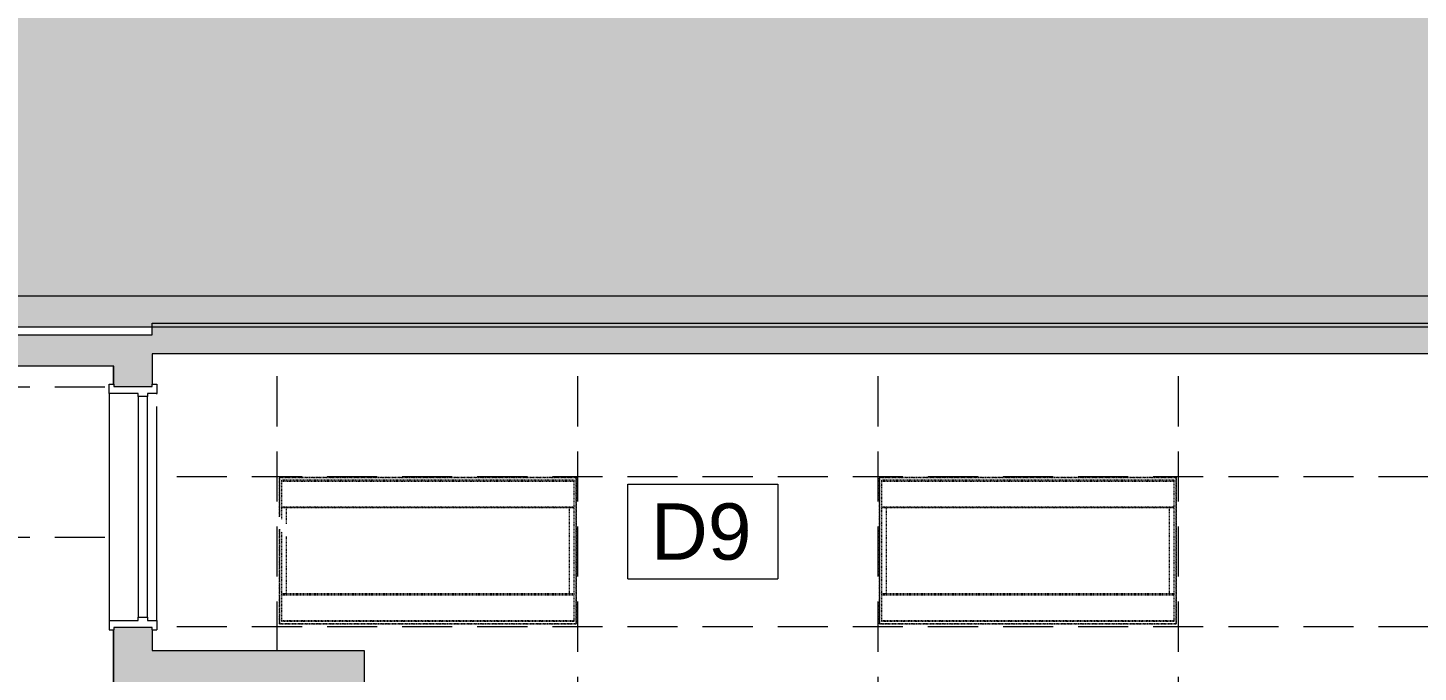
# Model space of a CAD drawing. Header units: inches. Extents: x 741 to 4565, y -315 to 887.
# Drawn here: x 2953.1 to 3175.2, y 51.6 to 154.6 of the extents above; entities that cross this region are included whole.
import ezdxf

# ---------------------------------------------------------------- set-up
doc = ezdxf.new("R2010")
doc.units = ezdxf.units.IN
doc.header["$MEASUREMENT"] = 0
doc.linetypes.add('Demolished', pattern=[0.1875, 0.125, -0.0625])
for name, color, linetype, lineweight in [('A-ANNO-KEYN', 231, 'Continuous', 9), ('A-CLNG', 13, 'Demolished', 9), ('A-CLNG-PATT', 13, 'Demolished', 9), ('A-DETL-MBND', 5, 'Continuous', 13), ('A-DOOR', 31, 'Continuous', 13), ('A-WALL-PATT', 111, 'Continuous', 13), ('E-LITE-EQPM', 33, 'Demolished', 9), ('I-WALL', 2, 'Continuous', 13)]:
    doc.layers.add(name, color=color, linetype=linetype, lineweight=lineweight)
doc.styles.add('Arial', font='arial.ttf', dxfattribs={"height": 9})

# ---------------------------------------------------------------- blocks, each defined once
blk = doc.blocks.new('Door - Single - Solid Door 36_ x 84_-7207624-FIRST FLOOR RCP DEMO')
at = {"layer": 'A-DOOR', "lineweight": 9}
for p, q in [((-15.63, 3.9), (-14.13, 3.9)), ((-15.63, 3.15), (-15.63, 3.9)), ((-15.26, 3.15), (-15.63, 3.15)), ((-15.26, -2.97), (-15.26, 3.15)), ((-14.13, 3.9), (-14.13, 2.4)), ((-14.01, 3.9), (-14.13, 3.9)), ((-14.13, 2.4), (-13.63, 2.4)), ((-13.63, 2.4), (-13.63, 0.9)), ((21.62, 2.4), (-13.63, 2.4)), ((22.12, 3.9), (-12.06, 3.9)), ((21.62, 0.9), (21.62, 2.4)), ((21.62, 2.4), (22.12, 2.4)), ((22.12, 2.4), (22.12, 3.9)), ((22.12, 3.9), (23.62, 3.9)), ((23.62, 3.15), (23.24, 3.15)), ((23.24, 3.15), (23.24, -2.97)), ((23.62, 3.15), (23.62, 3.9)), ((-13.63, 0.9), (-14.13, 0.9)), ((-14.13, 0.9), (-14.13, -3.72)), ((-13.63, 0.9), (21.62, 0.9)), ((22.12, 0.9), (21.62, 0.9)), ((22.12, -3.72), (22.12, 0.9)), ((-15.63, -3.72), (-15.63, -2.97)), ((-15.63, -2.97), (-15.26, -2.97)), ((-14.13, -3.72), (-15.63, -3.72)), ((-14.13, -3.72), (22.12, -3.72)), ((22.12, -3.72), (23.62, -3.72)), ((23.24, -2.97), (23.62, -2.97)), ((23.62, -3.72), (23.62, -2.97))]:
    blk.add_line(p, q, dxfattribs=at)
blk = doc.blocks.new('L-Recessed-Axis-Duo - 2 x 4-V12-FIRST FLOOR RCP DEMO')
at = {"layer": 'E-LITE-EQPM', "color": 7}
for p, q in [((-23.7, 11.7), (-23.7, -3.46)), ((23.7, 11.7), (-23.7, 11.7)), ((-23.37, 11.26), (-23.37, 11.27)), ((-23.37, 11.14), (-23.37, 11.26)), ((-23.37, 11.14), (23.38, 11.14)), ((23.32, 11.32), (-23.32, 11.32)), ((-23.32, 11.32), (-23.32, -3.08)), ((23.32, -11.32), (23.32, 11.32)), ((23.38, 11.27), (23.38, 11.26)), ((23.38, 11.26), (23.38, 11.14)), ((23.7, -11.7), (23.7, 11.7)), ((-23.32, 7.03), (23.32, 7.03)), ((-23.32, 7.02), (23.32, 7.02)), ((-23.32, 6.85), (23.32, 6.85)), ((-22.57, 6.86), (-22.57, -2.33)), ((22.57, -6.86), (22.57, 6.86)), ((-22.57, -4.28), (-22.57, -6.86)), ((-23.7, -5.41), (-23.7, -11.7)), ((-23.32, -5.03), (-23.32, -11.32)), ((23.32, -6.85), (-23.32, -6.85)), ((-23.32, -7.02), (23.32, -7.02)), ((-23.32, -7.03), (23.32, -7.03)), ((-23.7, -11.7), (23.7, -11.7)), ((-23.37, -11.26), (-23.37, -11.14)), ((-23.37, -11.14), (23.38, -11.14)), ((-23.37, -11.27), (-23.37, -11.26)), ((-23.32, -11.32), (23.32, -11.32)), ((23.38, -11.14), (23.38, -11.26)), ((23.38, -11.26), (23.38, -11.27))]:
    blk.add_line(p, q, dxfattribs=at)
for points, knots in [([(-23.64, 11.64), (-23.65, 11.65), (-23.65, 11.65), (-23.66, 11.66), (-23.67, 11.67), (-23.68, 11.68), (-23.68, 11.68), (-23.69, 11.69), (-23.69, 11.69), (-23.7, 11.7), (-23.7, 11.7), (-23.7, 11.7), (-23.7, 11.7)], [0, 0, 0, 0, 0.166667, 0.25, 0.333333, 0.416667, 0.5, 0.583333, 0.666667, 0.75, 0.833333, 1, 1, 1, 1]), ([(23.64, 11.64), (23.65, 11.65), (23.65, 11.65), (23.66, 11.66), (23.67, 11.67), (23.68, 11.68), (23.68, 11.68), (23.69, 11.69), (23.69, 11.69), (23.7, 11.7), (23.7, 11.7), (23.7, 11.7), (23.7, 11.7)], [0, 0, 0, 0, 0.166667, 0.25, 0.333333, 0.416667, 0.5, 0.583333, 0.666667, 0.75, 0.833333, 1, 1, 1, 1]), ([(-23.7, -11.7), (-23.7, -11.7), (-23.7, -11.7), (-23.7, -11.7), (-23.69, -11.69), (-23.69, -11.69), (-23.68, -11.68), (-23.68, -11.68), (-23.67, -11.67), (-23.66, -11.66), (-23.65, -11.65), (-23.65, -11.65), (-23.64, -11.64)], [-1, -1, -1, -1, -0.833333, -0.75, -0.666667, -0.583333, -0.5, -0.416667, -0.333333, -0.25, -0.166667, 0, 0, 0, 0]), ([(23.64, -11.64), (23.65, -11.65), (23.65, -11.65), (23.66, -11.66), (23.67, -11.67), (23.68, -11.68), (23.68, -11.68), (23.69, -11.69), (23.69, -11.69), (23.7, -11.7), (23.7, -11.7), (23.7, -11.7), (23.7, -11.7)], [0, 0, 0, 0, 0.166667, 0.25, 0.333333, 0.416667, 0.5, 0.583333, 0.666667, 0.75, 0.833333, 1, 1, 1, 1])]:
    blk.add_open_spline(points, degree=3, knots=knots, dxfattribs=at)
blk = doc.blocks.new('L-Recessed-Axis-Duo - 2 x 4-4560001-FIRST FLOOR RCP DEMO')
at = {"layer": 'E-LITE-EQPM', "color": 7}
for p, q in [((-23.7, 11.7), (-23.7, -11.7)), ((23.7, 11.7), (-23.7, 11.7)), ((-23.37, 11.26), (-23.37, 11.27)), ((-23.37, 11.14), (-23.37, 11.26)), ((-23.37, 11.14), (23.38, 11.14)), ((23.32, 11.32), (-23.32, 11.32)), ((-23.32, 11.32), (-23.32, -11.32)), ((23.32, -11.32), (23.32, 11.32)), ((23.38, 11.27), (23.38, 11.26)), ((23.38, 11.26), (23.38, 11.14)), ((23.7, -11.7), (23.7, 11.7)), ((-23.32, 7.03), (23.32, 7.03)), ((-23.32, 7.02), (23.32, 7.02)), ((-23.32, 6.85), (23.32, 6.85)), ((-22.57, 6.86), (-22.57, -6.86)), ((22.57, -6.86), (22.57, 6.86)), ((23.32, -6.85), (-23.32, -6.85)), ((-23.32, -7.02), (23.32, -7.02)), ((-23.32, -7.03), (23.32, -7.03)), ((-23.7, -11.7), (23.7, -11.7)), ((-23.37, -11.26), (-23.37, -11.14)), ((-23.37, -11.14), (23.38, -11.14)), ((-23.37, -11.27), (-23.37, -11.26)), ((-23.32, -11.32), (23.32, -11.32)), ((23.38, -11.14), (23.38, -11.26)), ((23.38, -11.26), (23.38, -11.27))]:
    blk.add_line(p, q, dxfattribs=at)
for points, knots in [([(-23.64, 11.64), (-23.65, 11.65), (-23.65, 11.65), (-23.66, 11.66), (-23.67, 11.67), (-23.68, 11.68), (-23.68, 11.68), (-23.69, 11.69), (-23.69, 11.69), (-23.7, 11.7), (-23.7, 11.7), (-23.7, 11.7), (-23.7, 11.7)], [0, 0, 0, 0, 0.166667, 0.25, 0.333333, 0.416667, 0.5, 0.583333, 0.666667, 0.75, 0.833333, 1, 1, 1, 1]), ([(23.64, 11.64), (23.65, 11.65), (23.65, 11.65), (23.66, 11.66), (23.67, 11.67), (23.68, 11.68), (23.68, 11.68), (23.69, 11.69), (23.69, 11.69), (23.7, 11.7), (23.7, 11.7), (23.7, 11.7), (23.7, 11.7)], [0, 0, 0, 0, 0.166667, 0.25, 0.333333, 0.416667, 0.5, 0.583333, 0.666667, 0.75, 0.833333, 1, 1, 1, 1]), ([(-23.7, -11.7), (-23.7, -11.7), (-23.7, -11.7), (-23.7, -11.7), (-23.69, -11.69), (-23.69, -11.69), (-23.68, -11.68), (-23.68, -11.68), (-23.67, -11.67), (-23.66, -11.66), (-23.65, -11.65), (-23.65, -11.65), (-23.64, -11.64)], [-1, -1, -1, -1, -0.833333, -0.75, -0.666667, -0.583333, -0.5, -0.416667, -0.333333, -0.25, -0.166667, 0, 0, 0, 0]), ([(23.64, -11.64), (23.65, -11.65), (23.65, -11.65), (23.66, -11.66), (23.67, -11.67), (23.68, -11.68), (23.68, -11.68), (23.69, -11.69), (23.69, -11.69), (23.7, -11.7), (23.7, -11.7), (23.7, -11.7), (23.7, -11.7)], [0, 0, 0, 0, 0.166667, 0.25, 0.333333, 0.416667, 0.5, 0.583333, 0.666667, 0.75, 0.833333, 1, 1, 1, 1])]:
    blk.add_open_spline(points, degree=3, knots=knots, dxfattribs=at)
blk = doc.blocks.new('Keynote Tag - Keynote Number - Boxed-135510-FIRST FLOOR RCP DEMO')
at = {"layer": 'A-ANNO-KEYN'}
for p, q in [((-0.125, -0.0792), (-0.125, 0.0781)), ((-0.125, 0.0781), (0.125, 0.0781)), ((0.125, 0.0781), (0.125, -0.0792)), ((-0.125, -0.0792), (0.125, -0.0792))]:
    blk.add_line(p, q, dxfattribs=at)

msp = doc.modelspace()

# ---------------------------------------------------------------- hatches: boundary and pattern name
at = {"layer": 'A-CLNG-PATT', "lineweight": 13}
h = msp.add_hatch(dxfattribs=at)
h.set_pattern_fill('FP_6', color=10, style=0, pattern_type=2)
h.set_pattern_definition([(0, (3088.843, 58.846), (48, -24), [4, -4, 8, -4, -28]), (0, (3088.843, 58.846), (48, -24), [-20, 8, -4, 8, -4, -4]), (0, (3088.843, 58.846), (48, -24), [-44, 4, 0]), (270, (3088.843, 58.846), (-48, -24), [4, -4, 8, -4, -4]), (270, (3088.843, 58.846), (-48, -24), [-20, 4, 0])])
h.paths.add_polyline_path([(3200.25, 39.2), (3204.75, 39.2), (3204.75, 92.29), (3204.37, 92.49), (3199.69, 92.49), (3199.69, 102.49), (2972.94, 102.49), (2972.94, 97.63), (2973.69, 97.63), (2973.69, 96), (2993.27, 76.42), (2993.27, 82.71), (3040.67, 82.71), (3040.67, 59.31), (2993.27, 59.31), (2993.27, 74.47), (2973.69, 94.06), (2973.69, 58.38), (2972.94, 58.38), (2972.94, 55.07), (3006.81, 55.07), (3006.82, 39.2), (3161, 39.2), (3161, 39.95), (3200.25, 39.95), (3200.25, 39.29)], flags=0)
h.paths.add_polyline_path([(3089.13, 59.31), (3089.13, 82.71), (3136.53, 82.71), (3136.53, 59.31), (3098.24, 59.31)], flags=0)
at = {"layer": 'A-DETL-MBND', "lineweight": 9}
h = msp.add_hatch(dxfattribs=at)
h.set_pattern_fill('FP_3', color=256, style=0, pattern_type=2)
h.set_pattern_definition([(0, (3425.421, 0), (15.36, 3.84), [1.267, -10.253, 1.267, -10.253, -61.44]), (0, (3425.421, 0), (15.36, 3.84), [-23.04, 1.267, -21.773, 1.267, -10.253, -26.88]), (0, (3425.421, 0), (15.36, 3.84), [-57.6, 1.267, -6.413, 1.267, -17.933]), (120, (3431.181, 1.92), (-11.005538, 11.38215), [1.267, -10.253, 1.267, -10.253, -61.44]), (120, (3431.181, 1.92), (-11.005538, 11.38215), [-23.04, 1.267, -21.773, 1.267, -10.253, -26.88]), (120, (3431.181, 1.92), (-11.005538, 11.38215), [-57.6, 1.267, -6.413, 1.267, -17.933]), (240, (3433.101, 9.6), (-4.354462, -15.22215), [1.267, -10.253, 1.267, -10.253, -61.44]), (240, (3433.101, 9.6), (-4.354462, -15.22215), [-23.04, 1.267, -21.773, 1.267, -10.253, -26.88]), (240, (3433.101, 9.6), (-4.354462, -15.22215), [-57.6, 1.267, -6.413, 1.267, -17.933])])
h.paths.add_polyline_path([(3189.66, 111.74), (3190.22, 111.74), (3190.22, 208.48), (3140.98, 208.48), (3140.98, 207.73), (3139.36, 207.73), (3113.9, 182.28), (3112.93, 183.25), (3137.41, 207.73), (3101.73, 207.73), (3101.73, 208.48), (2711.4, 208.48), (2711.4, 111.74), (3143.95, 111.74)], flags=0)
h.paths.add_polyline_path([(2690.96, 111.74), (2707.4, 111.74), (2707.4, 208.48), (2690.96, 208.48)], flags=0)
h = msp.add_hatch(dxfattribs=at)
h.set_pattern_fill('FP_23', color=256, style=0, pattern_type=2)
h.set_pattern_definition([(0, (2685.35, -22.828), (48, -24), [4, -4, 8, -4, -28]), (0, (2685.35, -22.828), (48, -24), [-20, 8, -4, 8, -4, -4]), (0, (2685.35, -22.828), (48, -24), [-44, 4, 0]), (270, (2685.35, -22.83), (-48, -24), [4, -4, 8, -4, -4]), (270, (2685.35, -22.83), (-48, -24), [-20, 4, 0])])
h.paths.add_polyline_path([(2676.32, -146.34), (2676.32, -146.34), (2676.32, -99.35), (2795.39, -99.35), (2795.39, -98.6), (2834.64, -98.6), (2834.64, -99.35), (2966.72, -99.35), (2966.72, 58.38), (2966.06, 58.38), (2966.06, 97.63), (2966.72, 97.63), (2966.72, 100.49), (2456.83, 100.49), (2456.83, 100.69), (2403.97, 100.69), (2403.97, -146.34), (2626.26, -146.34)], flags=0)
h.paths.add_polyline_path([(2493.67, -118.49), (2493.67, -95.08), (2541.07, -95.08), (2541.07, -118.49), (2498.32, -118.49)], flags=0)
h.paths.add_polyline_path([(2635.45, -118.49), (2589.67, -118.49), (2589.67, -95.08), (2637.07, -95.08), (2637.07, -118.49)], flags=0)
h.paths.add_polyline_path([(2504.04, -70.99), (2493.17, -70.99), (2493.17, -47.58), (2540.57, -47.58), (2540.57, -70.99), (2515.46, -70.99)], flags=0)
h.paths.add_polyline_path([(2589.17, -70.99), (2589.17, -47.58), (2636.57, -47.58), (2636.57, -70.99), (2595.45, -70.99)], flags=0)
h.paths.add_polyline_path([(2732.57, -70.99), (2685.17, -70.99), (2685.17, -47.58), (2732.57, -47.58), (2732.57, -68.86)], flags=0)
h.paths.add_polyline_path([(2828.57, -70.99), (2781.17, -70.99), (2781.17, -47.58), (2828.57, -47.58), (2828.57, -68.86)], flags=0)
h.paths.add_polyline_path([(2915.41, -70.99), (2877.17, -70.99), (2877.17, -47.58), (2924.57, -47.58), (2924.57, -70.99)], flags=0)
h.paths.add_polyline_path([(2504.04, 25.31), (2493.17, 25.31), (2493.17, 48.71), (2540.57, 48.71), (2540.57, 25.31), (2515.46, 25.31)], flags=0)
h.paths.add_polyline_path([(2606.88, 25.31), (2589.17, 25.31), (2589.17, 48.71), (2636.57, 48.71), (2636.57, 25.31), (2618.31, 25.31)], flags=0)
h.paths.add_polyline_path([(2709.72, 25.31), (2685.17, 25.31), (2685.17, 48.71), (2732.57, 48.71), (2732.57, 25.31), (2721.15, 25.31)], flags=0)
h.paths.add_polyline_path([(2801.14, 25.31), (2781.17, 25.31), (2781.17, 48.71), (2828.57, 48.71), (2828.57, 25.31), (2812.56, 25.31)], flags=0)
h.paths.add_polyline_path([(2892.55, 25.31), (2877.17, 25.31), (2877.17, 48.71), (2924.57, 48.71), (2924.57, 25.31), (2903.98, 25.31)], flags=0)
h = msp.add_hatch(dxfattribs=at)
h.set_pattern_fill('FP_5', color=256, style=0, pattern_type=2)
h.set_pattern_definition([(0, (2685.392, -22.828), (0, -24), []), (270, (2685.39, -22.83), (-48, -3e-15), [])])
h.paths.add_polyline_path([(2526.89, -113.64), (2540.69, -113.64), (2540.69, -99.93), (2494.05, -99.93), (2494.05, -113.64), (2504.04, -113.64)], flags=0)
h.paths.add_polyline_path([(2629.73, -113.64), (2636.69, -113.64), (2636.69, -99.93), (2590.05, -99.93), (2590.05, -113.64), (2618.31, -113.64)], flags=0)
h.paths.add_polyline_path([(2966.72, -99.35), (2966.81, -99.35), (2966.81, 58.38), (2966.72, 58.38), (2966.72, -93.22)], flags=0)
h.paths.add_polyline_path([(2504.04, -66.14), (2540.19, -66.14), (2540.19, -52.43), (2493.55, -52.43), (2493.55, -66.14), (2498.02, -66.14)], flags=0)
h.paths.add_polyline_path([(2636.19, -66.14), (2636.19, -52.43), (2589.55, -52.43), (2589.55, -66.14), (2629.73, -66.14)], flags=0)
h.paths.add_polyline_path([(2709.72, -66.14), (2732.19, -66.14), (2732.19, -52.43), (2685.55, -52.43), (2685.55, -66.14), (2698.29, -66.14)], flags=0)
h.paths.add_polyline_path([(2828.19, -66.14), (2828.19, -52.43), (2781.55, -52.43), (2781.55, -66.14), (2823.99, -66.14)], flags=0)
h.paths.add_polyline_path([(2915.41, -66.14), (2924.19, -66.14), (2924.19, -52.43), (2877.55, -52.43), (2877.55, -66.14), (2903.98, -66.14)], flags=0)
h.paths.add_polyline_path([(2531.61, 30.16), (2540.19, 30.16), (2540.19, 43.87), (2493.55, 43.87), (2493.55, 30.16), (2526.89, 30.16)], flags=0)
h.paths.add_polyline_path([(2606.88, 30.16), (2636.19, 30.16), (2636.19, 43.87), (2589.55, 43.87), (2589.55, 30.16), (2595.45, 30.16)], flags=0)
h.paths.add_polyline_path([(2698.29, 30.16), (2732.19, 30.16), (2732.19, 43.87), (2685.55, 43.87), (2685.55, 30.16), (2686.87, 30.16)], flags=0)
h.paths.add_polyline_path([(2801.14, 30.16), (2828.19, 30.16), (2828.19, 43.87), (2781.55, 43.87), (2781.55, 30.16), (2789.71, 30.16)], flags=0)
h.paths.add_polyline_path([(2892.55, 30.16), (2924.19, 30.16), (2924.19, 43.87), (2877.55, 43.87), (2877.55, 30.16), (2881.13, 30.16)], flags=0)
h.paths.add_polyline_path([(2966.72, 97.63), (2966.81, 97.63), (2966.81, 100.49), (2966.72, 100.46), (2966.72, 100.43)], flags=0)
at = {"layer": 'A-WALL-PATT', "lineweight": 9}
for points in [[(2458.33, 106.74), (3203.59, 106.74), (3203.59, 111.74), (2456.83, 111.74), (2456.83, 106.74)], [(3199.69, 102.49), (3199.69, 107.37), (2972.94, 107.37), (2972.94, 102.49), (3189.66, 102.49)], [(2456.83, 100.49), (2972.94, 100.49), (2972.94, 105.49), (2456.83, 105.49), (2456.83, 100.69)], [(3006.81, 48.95), (3006.81, 55.07), (2972.94, 55.07), (2972.94, 48.95), (3000.69, 48.95)]]:
    msp.add_hatch(color=7, dxfattribs=at).paths.add_polyline_path(points, flags=0)
h = msp.add_hatch(color=7, dxfattribs=at)
h.paths.add_polyline_path([(2966.81, 47.93), (2972.94, 47.93), (2972.94, 58.75), (2966.81, 58.75), (2966.81, 58.38)], flags=0)
h.paths.add_polyline_path([(2970.69, 97.25), (2972.94, 97.25), (2972.94, 100.49), (2966.81, 100.49), (2966.81, 97.25)], flags=0)

# ---------------------------------------------------------------- linework, layer by layer
at = {"layer": 'A-CLNG', "color": 7}
for p, q in [((3040.67, 82.71), (2993.27, 82.71)), ((2993.27, 82.71), (2993.27, 76.42)), ((3040.67, 59.31), (3040.67, 82.71)), ((3136.53, 82.71), (3089.13, 82.71)), ((3089.13, 82.71), (3089.13, 59.31)), ((3136.53, 59.31), (3136.53, 82.71)), ((2993.27, 74.47), (2993.27, 59.31)), ((2993.27, 59.31), (3040.67, 59.31)), ((3089.13, 59.31), (3136.53, 59.31))]:
    msp.add_line(p, q, dxfattribs=at)
at = {"layer": 'A-DETL-MBND', "lineweight": 9}
for p, q in [((2966.72, 100.49), (2966.72, 97.63)), ((2966.72, 58.38), (2966.72, -99.35))]:
    msp.add_line(p, q, dxfattribs=at)
at = {"layer": 'I-WALL', "color": 8, "lineweight": 20}
for p, q in [((2456.83, 111.74), (3203.59, 111.74)), ((3203.59, 106.74), (2456.83, 106.74)), ((2972.94, 105.49), (2972.94, 107.37)), ((2972.94, 107.37), (3204.56, 107.37)), ((2456.83, 105.49), (2972.94, 105.49)), ((2972.94, 102.49), (2972.94, 97.63)), ((3199.69, 102.49), (2972.94, 102.49)), ((2966.81, 100.49), (2456.83, 100.49)), ((2966.81, 97.63), (2966.81, 100.49)), ((2966.81, 44.51), (2966.81, 58.38)), ((2972.94, 58.38), (2972.94, 55.07)), ((2972.94, 55.07), (3006.81, 55.07)), ((3006.81, 55.07), (3006.81, 39.2))]:
    msp.add_line(p, q, dxfattribs=at)

# ---------------------------------------------------------------- block references
at = {"layer": 'A-ANNO-KEYN', "xscale": 95.99999999999994, "yscale": 95.99999999999994, "zscale": 95.99999999999994}
msp.add_blockref('Keynote Tag - Keynote Number - Boxed-135510-FIRST FLOOR RCP DEMO', (3060.91, 74.13), dxfattribs=at)
at = {"layer": 'A-DOOR', "rotation": 269.9999999999999}
msp.add_blockref('Door - Single - Solid Door 36_ x 84_-7207624-FIRST FLOOR RCP DEMO', (2969.78, 82), dxfattribs=at)
at = {"layer": 'E-LITE-EQPM', "color": 7, "extrusion": (0, 0, -1), "rotation": 180}
for name, p in [('L-Recessed-Axis-Duo - 2 x 4-V12-FIRST FLOOR RCP DEMO', (-3016.97, 71.01)), ('L-Recessed-Axis-Duo - 2 x 4-4560001-FIRST FLOOR RCP DEMO', (-3112.83, 71.01))]:
    msp.add_blockref(name, p, dxfattribs=at)

# ---------------------------------------------------------------- texts
at = {"layer": 'A-ANNO-KEYN', "insert": (3052.63, 78.58), "char_height": 9, "width": 19.695, "attachment_point": 1, "style": 'Arial'}
msp.add_mtext('D9', dxfattribs=at)

doc.saveas('drawing.dxf')
